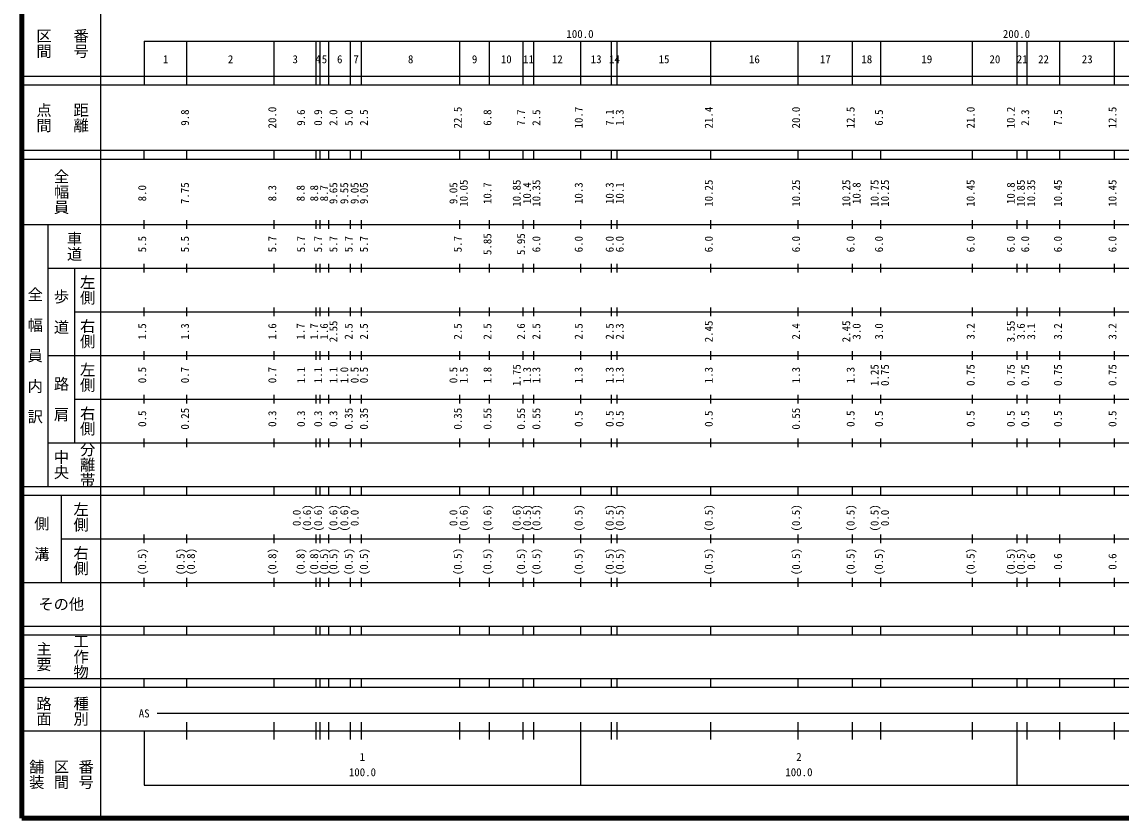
# Model space of a CAD drawing. Units: millimetres on the paper, enlarged 1000 times. Extents: x 40000 to 680000, y 20000 to 380000.
# Drawn here: x 40000 to 291798, y 20000 to 202409 of the extents above; entities that cross this region are included whole.
import ezdxf
from ezdxf.enums import TextEntityAlignment as Align

# ---------------------------------------------------------------- set-up
doc = ezdxf.new("R2010")
doc.units = ezdxf.units.MM
doc.header["$LTSCALE"] = 1000
doc.layers.add('M-TTL', color=2, linetype='Continuous', lineweight=140)
doc.layers.add('M-TTL-BAND', color=7, linetype='Continuous', lineweight=25)
doc.styles.add('@ＭＳ ゴシック', font='')
doc.styles.add('ＭＳ ゴシック', font='')
doc.styles.get('@ＭＳ ゴシック').set_extended_font_data('@MS Gothic')
doc.styles.get('ＭＳ ゴシック').set_extended_font_data('MS Gothic')

msp = doc.modelspace()

# ---------------------------------------------------------------- linework, layer by layer
at = {"layer": 'M-TTL'}
for p, q in [((40000, 380000), (40000, 20000)), ((40000, 20000), (680000, 20000))]:
    msp.add_line(p, q, dxfattribs=at)
at = {"layer": 'M-TTL-BAND'}
for p, q in [((58000, 370000), (58000, 20000)), ((68000, 198000), (579000, 198000)), ((68000, 198000), (68000, 188000)), ((77800, 188000), (77800, 198000)), ((97800, 188000), (97800, 198000)), ((107400, 188000), (107400, 198000)), ((108300, 188000), (108300, 198000)), ((110300, 188000), (110300, 198000)), ((115300, 188000), (115300, 198000)), ((117800, 188000), (117800, 198000)), ((140300, 188000), (140300, 198000)), ((147100, 188000), (147100, 198000)), ((154800, 188000), (154800, 198000)), ((157300, 188000), (157300, 198000)), ((168000, 188000), (168000, 198000)), ((175100, 188000), (175100, 198000)), ((176400, 188000), (176400, 198000)), ((197800, 188000), (197800, 198000)), ((217800, 188000), (217800, 198000)), ((230300, 188000), (230300, 198000)), ((236800, 188000), (236800, 198000)), ((257800, 188000), (257800, 198000)), ((268000, 188000), (268000, 198000)), ((270300, 188000), (270300, 198000)), ((277800, 188000), (277800, 198000)), ((290300, 188000), (290300, 198000)), ((40000, 190000), (579000, 190000)), ((40000, 188000), (579000, 188000)), ((40000, 173000), (579000, 173000)), ((68000, 171000), (68000, 173000)), ((77800, 171000), (77800, 173000)), ((97800, 171000), (97800, 173000)), ((107400, 171000), (107400, 173000)), ((108300, 171000), (108300, 173000)), ((110300, 171000), (110300, 173000)), ((115300, 171000), (115300, 173000)), ((117800, 171000), (117800, 173000)), ((140300, 171000), (140300, 173000)), ((147100, 171000), (147100, 173000)), ((154800, 171000), (154800, 173000)), ((157300, 171000), (157300, 173000)), ((168000, 171000), (168000, 173000)), ((175100, 171000), (175100, 173000)), ((176400, 171000), (176400, 173000)), ((197800, 171000), (197800, 173000)), ((217800, 171000), (217800, 173000)), ((230300, 171000), (230300, 173000)), ((236800, 171000), (236800, 173000)), ((257800, 171000), (257800, 173000)), ((268000, 171000), (268000, 173000)), ((270300, 171000), (270300, 173000)), ((277800, 171000), (277800, 173000)), ((290300, 171000), (290300, 173000)), ((40000, 171000), (579000, 171000)), ((68000, 155000), (68000, 157000)), ((77800, 155000), (77800, 157000)), ((97800, 155000), (97800, 157000)), ((107400, 155000), (107400, 157000)), ((108300, 155000), (108300, 157000)), ((110300, 155000), (110300, 157000)), ((115300, 155000), (115300, 157000)), ((117800, 155000), (117800, 157000)), ((140300, 155000), (140300, 157000)), ((147100, 155000), (147100, 157000)), ((154800, 155000), (154800, 157000)), ((157300, 155000), (157300, 157000)), ((168000, 155000), (168000, 157000)), ((175100, 155000), (175100, 157000)), ((176400, 155000), (176400, 157000)), ((197800, 155000), (197800, 157000)), ((217800, 155000), (217800, 157000)), ((230300, 155000), (230300, 157000)), ((236800, 155000), (236800, 157000)), ((257800, 155000), (257800, 157000)), ((268000, 155000), (268000, 157000)), ((270300, 155000), (270300, 157000)), ((277800, 155000), (277800, 157000)), ((290300, 155000), (290300, 157000)), ((40000, 156000), (579000, 156000)), ((46000, 96000), (46000, 156000)), ((68000, 145000), (68000, 147000)), ((77800, 145000), (77800, 147000)), ((97800, 145000), (97800, 147000)), ((107400, 145000), (107400, 147000)), ((108300, 145000), (108300, 147000)), ((110300, 145000), (110300, 147000)), ((115300, 145000), (115300, 147000)), ((117800, 145000), (117800, 147000)), ((140300, 145000), (140300, 147000)), ((147100, 145000), (147100, 147000)), ((154800, 145000), (154800, 147000)), ((157300, 145000), (157300, 147000)), ((168000, 145000), (168000, 147000)), ((175100, 145000), (175100, 147000)), ((176400, 145000), (176400, 147000)), ((197800, 145000), (197800, 147000)), ((217800, 145000), (217800, 147000)), ((230300, 145000), (230300, 147000)), ((236800, 145000), (236800, 147000)), ((257800, 145000), (257800, 147000)), ((268000, 145000), (268000, 147000)), ((270300, 145000), (270300, 147000)), ((277800, 145000), (277800, 147000)), ((290300, 145000), (290300, 147000)), ((46000, 146000), (579000, 146000)), ((52000, 146000), (52000, 106000)), ((52000, 136000), (579000, 136000)), ((68000, 135000), (68000, 137000)), ((77800, 135000), (77800, 137000)), ((97800, 135000), (97800, 137000)), ((107400, 135000), (107400, 137000)), ((108300, 135000), (108300, 137000)), ((110300, 135000), (110300, 137000)), ((115300, 135000), (115300, 137000)), ((117800, 135000), (117800, 137000)), ((140300, 135000), (140300, 137000)), ((147100, 135000), (147100, 137000)), ((154800, 135000), (154800, 137000)), ((157300, 135000), (157300, 137000)), ((168000, 135000), (168000, 137000)), ((175100, 135000), (175100, 137000)), ((176400, 135000), (176400, 137000)), ((197800, 135000), (197800, 137000)), ((217800, 135000), (217800, 137000)), ((230300, 135000), (230300, 137000)), ((236800, 135000), (236800, 137000)), ((257800, 135000), (257800, 137000)), ((268000, 135000), (268000, 137000)), ((270300, 135000), (270300, 137000)), ((277800, 135000), (277800, 137000)), ((290300, 135000), (290300, 137000)), ((46000, 126000), (579000, 126000)), ((68000, 125000), (68000, 127000)), ((77800, 125000), (77800, 127000)), ((97800, 125000), (97800, 127000)), ((107400, 125000), (107400, 127000)), ((108300, 125000), (108300, 127000)), ((110300, 125000), (110300, 127000)), ((115300, 125000), (115300, 127000)), ((117800, 125000), (117800, 127000)), ((140300, 125000), (140300, 127000)), ((147100, 125000), (147100, 127000)), ((154800, 125000), (154800, 127000)), ((157300, 125000), (157300, 127000)), ((168000, 125000), (168000, 127000)), ((175100, 125000), (175100, 127000)), ((176400, 125000), (176400, 127000)), ((197800, 125000), (197800, 127000)), ((217800, 125000), (217800, 127000)), ((230300, 125000), (230300, 127000)), ((236800, 125000), (236800, 127000)), ((257800, 125000), (257800, 127000)), ((268000, 125000), (268000, 127000)), ((270300, 125000), (270300, 127000)), ((277800, 125000), (277800, 127000)), ((290300, 125000), (290300, 127000)), ((52000, 116000), (579000, 116000)), ((68000, 115000), (68000, 117000)), ((77800, 115000), (77800, 117000)), ((97800, 115000), (97800, 117000)), ((107400, 115000), (107400, 117000)), ((108300, 115000), (108300, 117000)), ((110300, 115000), (110300, 117000)), ((115300, 115000), (115300, 117000)), ((117800, 115000), (117800, 117000)), ((140300, 115000), (140300, 117000)), ((147100, 115000), (147100, 117000)), ((154800, 115000), (154800, 117000)), ((157300, 115000), (157300, 117000)), ((168000, 115000), (168000, 117000)), ((175100, 115000), (175100, 117000)), ((176400, 115000), (176400, 117000)), ((197800, 115000), (197800, 117000)), ((217800, 115000), (217800, 117000)), ((230300, 115000), (230300, 117000)), ((236800, 115000), (236800, 117000)), ((257800, 115000), (257800, 117000)), ((268000, 115000), (268000, 117000)), ((270300, 115000), (270300, 117000)), ((277800, 115000), (277800, 117000)), ((290300, 115000), (290300, 117000)), ((46000, 106000), (579000, 106000)), ((68000, 105000), (68000, 107000)), ((77800, 105000), (77800, 107000)), ((97800, 105000), (97800, 107000)), ((107400, 105000), (107400, 107000)), ((108300, 105000), (108300, 107000)), ((110300, 105000), (110300, 107000)), ((115300, 105000), (115300, 107000)), ((117800, 105000), (117800, 107000)), ((140300, 105000), (140300, 107000)), ((147100, 105000), (147100, 107000)), ((154800, 105000), (154800, 107000)), ((157300, 105000), (157300, 107000)), ((168000, 105000), (168000, 107000)), ((175100, 105000), (175100, 107000)), ((176400, 105000), (176400, 107000)), ((197800, 105000), (197800, 107000)), ((217800, 105000), (217800, 107000)), ((230300, 105000), (230300, 107000)), ((236800, 105000), (236800, 107000)), ((257800, 105000), (257800, 107000)), ((268000, 105000), (268000, 107000)), ((270300, 105000), (270300, 107000)), ((277800, 105000), (277800, 107000)), ((290300, 105000), (290300, 107000)), ((40000, 96000), (579000, 96000)), ((68000, 94000), (68000, 96000)), ((77800, 94000), (77800, 96000)), ((97800, 94000), (97800, 96000)), ((107400, 94000), (107400, 96000)), ((108300, 94000), (108300, 96000)), ((110300, 94000), (110300, 96000)), ((115300, 94000), (115300, 96000)), ((117800, 94000), (117800, 96000)), ((140300, 94000), (140300, 96000)), ((147100, 94000), (147100, 96000)), ((154800, 94000), (154800, 96000)), ((157300, 94000), (157300, 96000)), ((168000, 94000), (168000, 96000)), ((175100, 94000), (175100, 96000)), ((176400, 94000), (176400, 96000)), ((197800, 94000), (197800, 96000)), ((217800, 94000), (217800, 96000)), ((230300, 94000), (230300, 96000)), ((236800, 94000), (236800, 96000)), ((257800, 94000), (257800, 96000)), ((268000, 94000), (268000, 96000)), ((270300, 94000), (270300, 96000)), ((277800, 94000), (277800, 96000)), ((290300, 94000), (290300, 96000)), ((40000, 94000), (579000, 94000)), ((49000, 94000), (49000, 74000)), ((49000, 84000), (579000, 84000)), ((68000, 83000), (68000, 85000)), ((77800, 83000), (77800, 85000)), ((97800, 83000), (97800, 85000)), ((107400, 83000), (107400, 85000)), ((108300, 83000), (108300, 85000)), ((110300, 83000), (110300, 85000)), ((115300, 83000), (115300, 85000)), ((117800, 83000), (117800, 85000)), ((140300, 83000), (140300, 85000)), ((147100, 83000), (147100, 85000)), ((154800, 83000), (154800, 85000)), ((157300, 83000), (157300, 85000)), ((168000, 83000), (168000, 85000)), ((175100, 83000), (175100, 85000)), ((176400, 83000), (176400, 85000)), ((197800, 83000), (197800, 85000)), ((217800, 83000), (217800, 85000)), ((230300, 83000), (230300, 85000)), ((236800, 83000), (236800, 85000)), ((257800, 83000), (257800, 85000)), ((268000, 83000), (268000, 85000)), ((270300, 83000), (270300, 85000)), ((277800, 83000), (277800, 85000)), ((290300, 83000), (290300, 85000)), ((40000, 74000), (579000, 74000)), ((68000, 73000), (68000, 75000)), ((77800, 73000), (77800, 75000)), ((97800, 73000), (97800, 75000)), ((107400, 73000), (107400, 75000)), ((108300, 73000), (108300, 75000)), ((110300, 73000), (110300, 75000)), ((115300, 73000), (115300, 75000)), ((117800, 73000), (117800, 75000)), ((140300, 73000), (140300, 75000)), ((147100, 73000), (147100, 75000)), ((154800, 73000), (154800, 75000)), ((157300, 73000), (157300, 75000)), ((168000, 73000), (168000, 75000)), ((175100, 73000), (175100, 75000)), ((176400, 73000), (176400, 75000)), ((197800, 73000), (197800, 75000)), ((217800, 73000), (217800, 75000)), ((230300, 73000), (230300, 75000)), ((236800, 73000), (236800, 75000)), ((257800, 73000), (257800, 75000)), ((268000, 73000), (268000, 75000)), ((270300, 73000), (270300, 75000)), ((277800, 73000), (277800, 75000)), ((290300, 73000), (290300, 75000)), ((40000, 64000), (579000, 64000)), ((68000, 62000), (68000, 64000)), ((77800, 62000), (77800, 64000)), ((97800, 62000), (97800, 64000)), ((107400, 62000), (107400, 64000)), ((108300, 62000), (108300, 64000)), ((110300, 62000), (110300, 64000)), ((115300, 62000), (115300, 64000)), ((117800, 62000), (117800, 64000)), ((140300, 62000), (140300, 64000)), ((147100, 62000), (147100, 64000)), ((154800, 62000), (154800, 64000)), ((157300, 62000), (157300, 64000)), ((168000, 62000), (168000, 64000)), ((175100, 62000), (175100, 64000)), ((176400, 62000), (176400, 64000)), ((197800, 62000), (197800, 64000)), ((217800, 62000), (217800, 64000)), ((230300, 62000), (230300, 64000)), ((236800, 62000), (236800, 64000)), ((257800, 62000), (257800, 64000)), ((268000, 62000), (268000, 64000)), ((270300, 62000), (270300, 64000)), ((277800, 62000), (277800, 64000)), ((290300, 62000), (290300, 64000)), ((40000, 62000), (579000, 62000)), ((40000, 52000), (579000, 52000)), ((68000, 50000), (68000, 52000)), ((77800, 50000), (77800, 52000)), ((97800, 50000), (97800, 52000)), ((107400, 50000), (107400, 52000)), ((108300, 50000), (108300, 52000)), ((110300, 50000), (110300, 52000)), ((115300, 50000), (115300, 52000)), ((117800, 50000), (117800, 52000)), ((140300, 50000), (140300, 52000)), ((147100, 50000), (147100, 52000)), ((154800, 50000), (154800, 52000)), ((157300, 50000), (157300, 52000)), ((168000, 50000), (168000, 52000)), ((175100, 50000), (175100, 52000)), ((176400, 50000), (176400, 52000)), ((197800, 50000), (197800, 52000)), ((217800, 50000), (217800, 52000)), ((230300, 50000), (230300, 52000)), ((236800, 50000), (236800, 52000)), ((257800, 50000), (257800, 52000)), ((268000, 50000), (268000, 52000)), ((270300, 50000), (270300, 52000)), ((277800, 50000), (277800, 52000)), ((290300, 50000), (290300, 52000)), ((40000, 50000), (579000, 50000)), ((71000, 44000), (565000, 44000)), ((77800, 38000), (77800, 42000)), ((97800, 38000), (97800, 42000)), ((107400, 38000), (107400, 42000)), ((108300, 38000), (108300, 42000)), ((110300, 38000), (110300, 42000)), ((115300, 38000), (115300, 42000)), ((117800, 38000), (117800, 42000)), ((140300, 38000), (140300, 42000)), ((147100, 38000), (147100, 42000)), ((154800, 38000), (154800, 42000)), ((157300, 38000), (157300, 42000)), ((168000, 27500), (168000, 42000)), ((175100, 38000), (175100, 42000)), ((176400, 38000), (176400, 42000)), ((197800, 38000), (197800, 42000)), ((217800, 38000), (217800, 42000)), ((230300, 38000), (230300, 42000)), ((236800, 38000), (236800, 42000)), ((257800, 38000), (257800, 42000)), ((268000, 27500), (268000, 42000)), ((270300, 38000), (270300, 42000)), ((277800, 38000), (277800, 42000)), ((290300, 38000), (290300, 42000)), ((40000, 40000), (579000, 40000)), ((68000, 40000), (68000, 27500)), ((68000, 27500), (579000, 27500))]:
    msp.add_line(p, q, dxfattribs=at)

# ---------------------------------------------------------------- texts
at = {"layer": 'M-TTL-BAND', "style": '@ＭＳ ゴシック'}
for s, p in [('区間', (45000, 197500)), ('番号', (53500, 197500)), ('点間', (45000, 180500)), ('距離', (53500, 180500)), ('全幅員', (49000, 163500)), ('車道', (52000, 151000)), ('左側', (55000, 141000)), ('全\u3000幅\u3000員\u3000内\u3000訳', (43000, 126000)), ('歩\u3000道', (49000, 136000)), ('右側', (55000, 131000)), ('左側', (55000, 121000)), ('路\u3000肩', (49000, 116000)), ('右側', (55000, 111000)), ('分離帯', (55000, 101000)), ('中央', (49000, 101000)), ('左側', (53500, 89000)), ('側\u3000溝', (44500, 84000)), ('右側', (53500, 79000)), ('工作物', (53500, 57000)), ('主要', (45000, 57000)), ('路面', (45000, 44500)), ('種別', (53500, 44500)), ('舗装', (43333, 30000)), ('区間', (49000, 30000)), ('番号', (54667, 30000))]:
    msp.add_text(s, height=2566, rotation=270, dxfattribs=at).set_placement(p, align=Align.MIDDLE_CENTER)
at = {"layer": 'M-TTL-BAND', "style": 'ＭＳ ゴシック'}
for s, p in [('100.0', (167844, 198195)), ('200.0', (267844, 198195)), ('1', (72900, 192405)), ('2', (87800, 192405)), ('3', (102600, 192405)), ('4', (107850, 192405)), ('5', (109300, 192405)), ('6', (112800, 192405)), ('7', (116550, 192405)), ('8', (129050, 192405)), ('9', (143700, 192405)), ('10', (150950, 192405)), ('11', (156050, 192405)), ('12', (162650, 192405)), ('13', (171550, 192405)), ('14', (175750, 192405)), ('15', (187100, 192405)), ('16', (207800, 192405)), ('17', (224050, 192405)), ('18', (233550, 192405)), ('19', (247300, 192405)), ('20', (262900, 192405)), ('21', (269150, 192405)), ('22', (274050, 192405)), ('23', (284050, 192405)), ('AS', (68000, 42500)), ('1', (118000, 32523)), ('2', (218000, 32523)), ('100.0', (118000, 29033)), ('100.0', (218000, 29033))]:
    msp.add_text(s, height=1833, dxfattribs=at).set_placement(p, align=Align.BOTTOM_CENTER)
for s, p in [('9.8', (78800, 180500)), ('20.0', (98800, 180500)), ('9.6', (105400, 180500)), ('0.9', (109300, 180500)), ('2.0', (112800, 180500)), ('5.0', (116300, 180500)), ('2.5', (119800, 180500)), ('22.5', (141300, 180500)), ('6.8', (148100, 180500)), ('7.7', (155800, 180500)), ('2.5', (159300, 180500)), ('10.7', (169000, 180500)), ('7.1', (176100, 180500)), ('1.3', (178400, 180500)), ('21.4', (198800, 180500)), ('20.0', (218800, 180500)), ('12.5', (231300, 180500)), ('6.5', (237800, 180500)), ('21.0', (258800, 180500)), ('10.2', (268000, 180500)), ('2.3', (271300, 180500)), ('7.5', (278800, 180500)), ('12.5', (291300, 180500)), ('8.0', (69000, 163174)), ('7.75', (78800, 163174)), ('8.3', (98800, 163174)), ('8.8', (105300, 163174)), ('8.8', (108400, 163174)), ('8.7', (110670, 163174)), ('9.65', (112800, 163174)), ('9.55', (115300, 163174)), ('9.05', (117670, 163174)), ('9.05', (119800, 163174)), ('9.05', (140300, 163174)), ('10.05', (142670, 163174)), ('10.7', (148100, 163174)), ('10.85', (154800, 163174)), ('10.4', (157170, 163174)), ('10.35', (159300, 163174)), ('10.3', (169000, 163174)), ('10.3', (176100, 163174)), ('10.1', (178400, 163174)), ('10.25', (198800, 163174)), ('10.25', (218800, 163174)), ('10.25', (230300, 163174)), ('10.8', (232670, 163174)), ('10.75', (236800, 163174)), ('10.25', (239170, 163174)), ('10.45', (258800, 163174)), ('10.8', (268000, 163174)), ('10.85', (270300, 163174)), ('10.35', (272670, 163174)), ('10.45', (278800, 163174)), ('10.45', (291300, 163174)), ('5.85', (148100, 151500)), ('5.95', (155800, 151500)), ('5.5', (69000, 151500)), ('5.5', (78800, 151500)), ('5.7', (98800, 151500)), ('5.7', (105400, 151500)), ('5.7', (109300, 151500)), ('5.7', (112800, 151500)), ('5.7', (116300, 151500)), ('5.7', (119800, 151500)), ('5.7', (141300, 151500)), ('6.0', (159300, 151500)), ('6.0', (169000, 151500)), ('6.0', (176100, 151500)), ('6.0', (178400, 151500)), ('6.0', (198800, 151500)), ('6.0', (218800, 151500)), ('6.0', (231300, 151500)), ('6.0', (237800, 151500)), ('6.0', (258800, 151500)), ('6.0', (268000, 151500)), ('6.0', (271300, 151500)), ('6.0', (278800, 151500)), ('6.0', (291300, 151500)), ('2.55', (112800, 131500)), ('2.45', (198800, 131500)), ('2.45', (230300, 131500)), ('3.55', (268000, 131500)), ('1.5', (69000, 131500)), ('1.3', (78800, 131500)), ('1.6', (98800, 131500)), ('1.7', (105300, 131500)), ('1.7', (108400, 131500)), ('1.6', (110670, 131500)), ('2.5', (116300, 131500)), ('2.5', (119800, 131500)), ('2.5', (141300, 131500)), ('2.5', (148100, 131500)), ('2.6', (155800, 131500)), ('2.5', (159300, 131500)), ('2.5', (169000, 131500)), ('2.5', (176100, 131500)), ('2.3', (178400, 131500)), ('2.4', (218800, 131500)), ('3.0', (232670, 131500)), ('3.0', (237800, 131500)), ('3.2', (258800, 131500)), ('3.6', (270300, 131500)), ('3.1', (272670, 131500)), ('3.2', (278800, 131500)), ('3.2', (291300, 131500)), ('1.75', (154800, 121500)), ('1.25', (236800, 121500)), ('0.75', (239170, 121500)), ('0.75', (258800, 121500)), ('0.75', (268000, 121500)), ('0.75', (271300, 121500)), ('0.75', (278800, 121500)), ('0.75', (291300, 121500)), ('0.5', (69000, 121500)), ('0.7', (78800, 121500)), ('0.7', (98800, 121500)), ('1.1', (105400, 121500)), ('1.1', (109300, 121500)), ('1.1', (112800, 121500)), ('1.0', (115300, 121500)), ('0.5', (117670, 121500)), ('0.5', (119800, 121500)), ('0.5', (140300, 121500)), ('1.5', (142670, 121500)), ('1.8', (148100, 121500)), ('1.3', (157170, 121500)), ('1.3', (159300, 121500)), ('1.3', (169000, 121500)), ('1.3', (176100, 121500)), ('1.3', (178400, 121500)), ('1.3', (198800, 121500)), ('1.3', (218800, 121500)), ('1.3', (231300, 121500)), ('0.25', (78800, 111500)), ('0.35', (116300, 111500)), ('0.35', (119800, 111500)), ('0.35', (141300, 111500)), ('0.55', (148100, 111500)), ('0.55', (155800, 111500)), ('0.55', (159300, 111500)), ('0.55', (218800, 111500)), ('0.5', (69000, 111500)), ('0.3', (98800, 111500)), ('0.3', (105400, 111500)), ('0.3', (109300, 111500)), ('0.3', (112800, 111500)), ('0.5', (169000, 111500)), ('0.5', (176100, 111500)), ('0.5', (178400, 111500)), ('0.5', (198800, 111500)), ('0.5', (231300, 111500)), ('0.5', (237800, 111500)), ('0.5', (258800, 111500)), ('0.5', (268000, 111500)), ('0.5', (271300, 111500)), ('0.5', (278800, 111500)), ('0.5', (291300, 111500)), ('(0.6)', (106770, 88764)), ('(0.6)', (109300, 88764)), ('(0.6)', (112800, 88764)), ('(0.6)', (115300, 88764)), ('(0.6)', (142670, 88764)), ('(0.6)', (148100, 88764)), ('(0.6)', (154800, 88764)), ('(0.5)', (157170, 88764)), ('(0.5)', (159300, 88764)), ('(0.5)', (169000, 88764)), ('(0.5)', (176100, 88764)), ('(0.5)', (178400, 88764)), ('(0.5)', (198800, 88764)), ('(0.5)', (218800, 88764)), ('(0.5)', (231300, 88764)), ('(0.5)', (236800, 88764)), ('0.0', (104400, 88764)), ('0.0', (117670, 88764)), ('0.0', (140300, 88764)), ('0.0', (239170, 88764)), ('(0.5)', (69000, 78764)), ('(0.5)', (77800, 78764)), ('(0.8)', (80170, 78764)), ('(0.8)', (98800, 78764)), ('(0.8)', (105300, 78764)), ('(0.8)', (108400, 78764)), ('(0.5)', (110670, 78764)), ('(0.5)', (112800, 78764)), ('(0.5)', (116300, 78764)), ('(0.5)', (119800, 78764)), ('(0.5)', (141300, 78764)), ('(0.5)', (148100, 78764)), ('(0.5)', (155800, 78764)), ('(0.5)', (159300, 78764)), ('(0.5)', (169000, 78764)), ('(0.5)', (176100, 78764)), ('(0.5)', (178400, 78764)), ('(0.5)', (198800, 78764)), ('(0.5)', (218800, 78764)), ('(0.5)', (231300, 78764)), ('(0.5)', (237800, 78764)), ('(0.5)', (258800, 78764)), ('(0.5)', (268000, 78764)), ('(0.5)', (270300, 78764)), ('0.6', (272670, 78764)), ('0.6', (278800, 78764)), ('0.6', (291300, 78764))]:
    msp.add_text(s, height=1833, rotation=90, dxfattribs=at).set_placement(p, align=Align.BOTTOM_CENTER)
msp.add_text('その他', height=2566, dxfattribs=at).set_placement((49000, 69000), align=Align.MIDDLE_CENTER)

doc.saveas('drawing.dxf')
